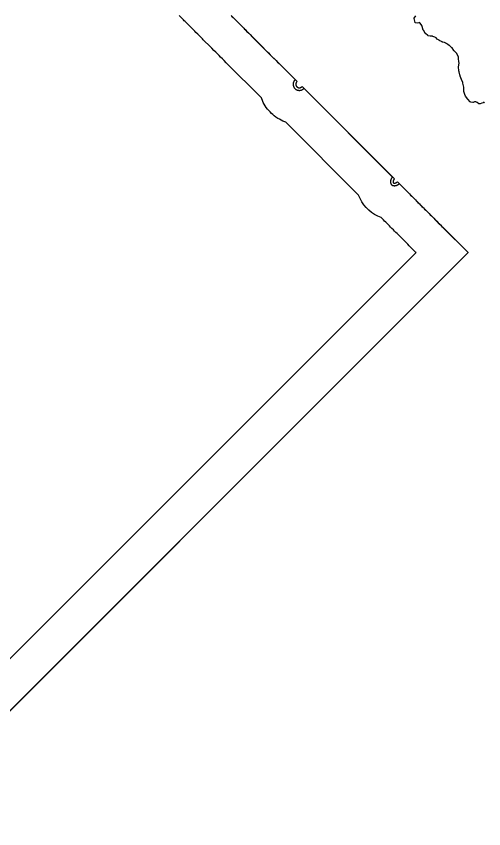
# Model space of a CAD drawing. Header units: millimetres. Extents: x 0 to 600, y 0 to 900.
# Drawn here: x 389 to 478, y 459.8 to 614.4 of the extents above; entities that cross this region are included whole.
import ezdxf

# ---------------------------------------------------------------- set-up
doc = ezdxf.new("R2010")
doc.units = ezdxf.units.MM
doc.layers.add('CORTE', color=1, linetype='Continuous')
doc.layers.add('GRABADO', color=5, linetype='Continuous')

msp = doc.modelspace()

# ---------------------------------------------------------------- linework, layer by layer
at = {"layer": 'CORTE'}
for points in [[(429.99, 614.44), (430.27, 614.15), (430.78, 613.64), (431.16, 613.26), (431.59, 612.83), (431.94, 612.48), (432.15, 612.28), (432.32, 612.11), (432.46, 611.96), (432.61, 611.82), (432.91, 611.52), (433.27, 611.15), (433.61, 610.82), (433.9, 610.53), (434.18, 610.25), (434.39, 610.04), (434.71, 609.72), (435.14, 609.29), (435.36, 609.06), (435.46, 608.97), (435.59, 608.83), (435.92, 608.51), (436.46, 607.96), (437, 607.42), (437.35, 607.07), (437.66, 606.76), (438.2, 606.22), (438.45, 605.97), (438.74, 605.69), (439.03, 605.39), (439.39, 605.04), (442.09, 602.33), (442.02, 602.26), (441.98, 602.22), (441.94, 602.17), (441.91, 602.12), (441.88, 602.08), (441.85, 602.03), (441.82, 601.98), (441.8, 601.93), (441.78, 601.87), (441.76, 601.82), (441.74, 601.76), (441.73, 601.71), (441.71, 601.65), (441.71, 601.59), (441.7, 601.54), (441.7, 601.48), (441.7, 601.42), (441.7, 601.36), (441.71, 601.31), (441.71, 601.25), (441.73, 601.19), (441.74, 601.14), (441.76, 601.08), (441.78, 601.03), (441.8, 600.98), (441.82, 600.92), (441.85, 600.87), (441.88, 600.82), (441.91, 600.78), (441.94, 600.73), (441.98, 600.69), (442, 600.66), (442.04, 600.62), (442.07, 600.6), (442.11, 600.56), (442.16, 600.53), (442.17, 600.52), (442.21, 600.48), (442.26, 600.45), (442.28, 600.44), (442.33, 600.41), (442.39, 600.39), (442.44, 600.36), (442.49, 600.35), (442.55, 600.33), (442.6, 600.31), (442.66, 600.3), (442.72, 600.3), (442.77, 600.29), (442.83, 600.29), (442.89, 600.29), (442.95, 600.29), (443, 600.3), (443.06, 600.3), (443.12, 600.31), (443.17, 600.33), (443.23, 600.35), (443.28, 600.36), (443.34, 600.39), (443.39, 600.41), (443.44, 600.44), (443.49, 600.47), (443.54, 600.5), (443.58, 600.53), (443.63, 600.57), (443.67, 600.61), (443.74, 600.68), (460.62, 583.8), (460.55, 583.73), (460.51, 583.69), (460.47, 583.64), (460.44, 583.59), (460.41, 583.55), (460.38, 583.5), (460.35, 583.45), (460.33, 583.39), (460.31, 583.34), (460.29, 583.29), (460.27, 583.23), (460.26, 583.18), (460.24, 583.12), (460.24, 583.06), (460.23, 583.01), (460.23, 582.95), (460.23, 582.89), (460.23, 582.83), (460.24, 582.78), (460.24, 582.72), (460.26, 582.66), (460.27, 582.61), (460.29, 582.55), (460.29, 582.54), (460.31, 582.49), (460.34, 582.45), (460.37, 582.4), (460.4, 582.36), (460.44, 582.32), (460.48, 582.29), (460.52, 582.26), (460.57, 582.23), (460.62, 582.21), (460.63, 582.21), (460.69, 582.19), (460.74, 582.18), (460.8, 582.17), (460.86, 582.16), (460.91, 582.15), (460.97, 582.15), (461.03, 582.15), (461.08, 582.15), (461.14, 582.16), (461.2, 582.17), (461.25, 582.18), (461.31, 582.19), (461.37, 582.21), (461.42, 582.23), (461.47, 582.25), (461.52, 582.27), (461.58, 582.3), (461.62, 582.33), (461.67, 582.36), (461.72, 582.4), (461.76, 582.43), (461.81, 582.47), (461.88, 582.55), (465.32, 579.11), (465.5, 578.92), (465.68, 578.74), (465.86, 578.56), (466.08, 578.35), (466.29, 578.14), (466.5, 577.93), (466.71, 577.71), (466.96, 577.47), (467.15, 577.27), (467.37, 577.05), (467.58, 576.85), (467.79, 576.63), (468.01, 576.41), (468.22, 576.21), (468.45, 575.97), (468.66, 575.77), (468.84, 575.58), (469.05, 575.37), (469.32, 575.11), (469.57, 574.86), (469.79, 574.63), (470.02, 574.4), (470.23, 574.19), (470.44, 573.98), (470.67, 573.76), (470.89, 573.53), (474.92, 569.51), (474.98, 569.44), (474.92, 569.38), (365.3, 459.76)], [(378.52, 482.88), (465.08, 569.44), (465.06, 569.46), (464.8, 569.72), (464.56, 569.96), (464.31, 570.21), (464.05, 570.47), (463.79, 570.73), (463.5, 571.02), (463.2, 571.33), (462.95, 571.57), (462.74, 571.78), (462.5, 572.02), (462.24, 572.29), (462, 572.52), (461.75, 572.78), (461.5, 573.03), (461.26, 573.27), (461, 573.52), (460.78, 573.74), (460.5, 574.03), (460.25, 574.27), (460.01, 574.52), (459.77, 574.76), (459.52, 575.01), (459.31, 575.21), (459.1, 575.42), (458.89, 575.64), (458.45, 576.08), (458.43, 576.08), (457.79, 576.35), (457.18, 576.68), (456.6, 577.06), (456.07, 577.5), (455.58, 577.99), (455.14, 578.52), (454.75, 579.1), (454.43, 579.71), (454.16, 580.36), (454.16, 580.37), (440.3, 594.23), (440.1, 594.3), (439.75, 594.44), (439.41, 594.6), (439.08, 594.78), (438.78, 594.96), (438.43, 595.19), (438.07, 595.47), (437.82, 595.67), (437.56, 595.91), (437.29, 596.18), (437.06, 596.44), (436.82, 596.73), (436.59, 597.03), (436.39, 597.35), (436.19, 597.67), (436.01, 598), (435.85, 598.34), (435.71, 598.69), (435.64, 598.89), (428.97, 605.55), (428.56, 605.96), (428.22, 606.31), (427.89, 606.63), (427.6, 606.92), (426.98, 607.54), (426.62, 607.91), (426.22, 608.31), (425.6, 608.93), (424.96, 609.56), (424.59, 609.94), (424.44, 610.09), (424.32, 610.2), (424.07, 610.46), (423.57, 610.96), (423.2, 611.32), (422.96, 611.57), (422.64, 611.89), (422.3, 612.23), (421.91, 612.61), (421.49, 613.03), (421.15, 613.38), (420.98, 613.55), (420.81, 613.71), (420.61, 613.91), (420.38, 614.14), (419.97, 614.55)], [(478.05, 598.1), (477.92, 597.94), (477.91, 597.93), (477.9, 597.93), (477.9, 597.92), (477.89, 597.92), (477.88, 597.92), (477.64, 597.86), (477.31, 597.76), (477.25, 597.73), (477.24, 597.72), (477.23, 597.72), (477.22, 597.72), (477.21, 597.72), (477.09, 597.73), (477.08, 597.73), (477.07, 597.74), (477.06, 597.74), (476.72, 598), (476.47, 598.09), (476.32, 598.08), (476.32, 598.08), (476.22, 598.09), (475.95, 597.96), (475.94, 597.96), (475.93, 597.96), (475.92, 597.96), (475.91, 597.96), (475.9, 597.96), (475.47, 598.07), (475.47, 598.07), (475.45, 598.08), (475.44, 598.08), (475.43, 598.09), (475.42, 598.1), (475.42, 598.1), (474.93, 598.59), (474.93, 598.6), (474.92, 598.6), (474.53, 599.19), (474.37, 599.5), (474.22, 599.89), (474.22, 599.89), (474.22, 599.9), (474.21, 600.08), (474.16, 600.83), (474.16, 600.87), (474.02, 601.65), (473.98, 601.77), (473.73, 602.34), (473.48, 603.01), (473.48, 603.02), (473.46, 603.07), (473.42, 603.23), (473.42, 603.23), (473.28, 603.84), (473.28, 603.84), (473.25, 603.99), (473.2, 604.78), (473.2, 604.79), (473.2, 604.79), (473.2, 604.8), (473.28, 605.46), (473.25, 605.81), (473.16, 606.3), (473.16, 606.3), (473.14, 606.67), (472.86, 607.26), (472.83, 607.31), (472.39, 607.75), (472.37, 607.76), (472.36, 607.76), (472.35, 607.76), (472.33, 607.77), (472.32, 607.79), (472.32, 607.8), (472.27, 607.91), (471.94, 608.36), (471.87, 608.41), (471.87, 608.41), (471.87, 608.41), (471.45, 608.83), (471.41, 608.84), (471.4, 608.84), (471.39, 608.85), (471.39, 608.85), (471.13, 609.05), (470.92, 609.18), (470.91, 609.18), (470.91, 609.19), (470.87, 609.23), (470.49, 609.38), (470.17, 609.48), (470.07, 609.49), (470.06, 609.49), (470.04, 609.5), (470.04, 609.5), (469.81, 609.64), (469.58, 609.75), (469.57, 609.76), (469.49, 609.82), (469.11, 610.04), (469.11, 610.04), (469.11, 610.04), (469.1, 610.05), (469.09, 610.05), (468.94, 610.26), (468.65, 610.4), (468.29, 610.56), (468.22, 610.59), (468.14, 610.59), (467.8, 610.59), (467.8, 610.59), (467.42, 610.66), (467.41, 610.66), (467.41, 610.66), (467.4, 610.67), (467.33, 610.72), (467.32, 610.72), (466.86, 611.12), (466.85, 611.13), (466.84, 611.14), (466.82, 611.17), (466.48, 611.77), (466.47, 611.78), (466.47, 611.78), (466.27, 612.44), (466.27, 612.46), (466.27, 612.55), (466.21, 612.6), (466.2, 612.61), (465.86, 613.09), (465.74, 613.19), (465.6, 613.15), (465.38, 613.06), (465.37, 613.06), (465.36, 613.06), (465.35, 613.06), (465.34, 613.06), (464.98, 613.13), (464.97, 613.13), (464.96, 613.14), (464.95, 613.14), (464.94, 613.15), (464.93, 613.16), (464.92, 613.17), (464.92, 613.18), (464.74, 613.97), (464.73, 613.98), (464.73, 613.99), (464.73, 614), (464.73, 614.01), (464.74, 614.03), (464.74, 614.04), (464.75, 614.04), (465.06, 614.47)]]:
    msp.add_lwpolyline(points, dxfattribs=at)
at = {"layer": 'GRABADO'}
msp.add_lwpolyline([(429.91, 614.51), (430.55, 613.88), (431.17, 613.26), (431.57, 612.86), (431.93, 612.49), (432.55, 611.87), (432.84, 611.58), (433.17, 611.25), (433.51, 610.91), (433.92, 610.5), (442.45, 601.98), (442.38, 601.91), (442.36, 601.89), (442.34, 601.86), (442.32, 601.84), (442.3, 601.81), (442.28, 601.78), (442.27, 601.75), (442.25, 601.72), (442.24, 601.69), (442.23, 601.66), (442.22, 601.63), (442.21, 601.6), (442.21, 601.57), (442.2, 601.53), (442.2, 601.5), (442.2, 601.47), (442.2, 601.43), (442.2, 601.4), (442.2, 601.37), (442.21, 601.34), (442.21, 601.3), (442.22, 601.27), (442.23, 601.24), (442.24, 601.21), (442.25, 601.18), (442.27, 601.15), (442.28, 601.12), (442.3, 601.09), (442.32, 601.06), (442.34, 601.04), (442.36, 601.01), (442.37, 601.01), (442.39, 600.98), (442.4, 600.98), (442.42, 600.95), (442.46, 600.93), (442.46, 600.93), (442.49, 600.91), (442.51, 600.89), (442.53, 600.88), (442.53, 600.87), (442.56, 600.86), (442.59, 600.84), (442.62, 600.83), (442.65, 600.82), (442.68, 600.81), (442.71, 600.8), (442.75, 600.8), (442.78, 600.79), (442.81, 600.79), (442.84, 600.79), (442.88, 600.79), (442.91, 600.79), (442.94, 600.79), (442.98, 600.8), (443.01, 600.8), (443.04, 600.81), (443.07, 600.82), (443.1, 600.83), (443.13, 600.84), (443.16, 600.86), (443.19, 600.87), (443.22, 600.89), (443.25, 600.91), (443.27, 600.93), (443.3, 600.95), (443.32, 600.97), (443.39, 601.04), (460.98, 583.45), (460.98, 583.45), (460.91, 583.38), (460.89, 583.36), (460.87, 583.33), (460.85, 583.31), (460.83, 583.28), (460.81, 583.25), (460.8, 583.22), (460.78, 583.19), (460.77, 583.16), (460.76, 583.13), (460.75, 583.1), (460.74, 583.07), (460.74, 583.04), (460.73, 583), (460.73, 582.97), (460.73, 582.94), (460.73, 582.9), (460.73, 582.87), (460.73, 582.84), (460.74, 582.81), (460.74, 582.77), (460.75, 582.74), (460.76, 582.72), (460.76, 582.71), (460.76, 582.7), (460.77, 582.7), (460.77, 582.7), (460.77, 582.69), (460.78, 582.69), (460.78, 582.69), (460.79, 582.68), (460.8, 582.68), (460.82, 582.67), (460.85, 582.67), (460.88, 582.66), (460.92, 582.65), (460.95, 582.65), (460.98, 582.65), (461.01, 582.65), (461.05, 582.65), (461.08, 582.65), (461.11, 582.66), (461.15, 582.67), (461.18, 582.67), (461.21, 582.68), (461.24, 582.69), (461.27, 582.71), (461.3, 582.72), (461.33, 582.74), (461.36, 582.75), (461.38, 582.77), (461.41, 582.79), (461.44, 582.81), (461.46, 582.83), (461.53, 582.9), (461.53, 582.9), (463.84, 580.59), (464.05, 580.37), (464.26, 580.16), (464.47, 579.96), (464.72, 579.71), (464.96, 579.46), (465.2, 579.22), (465.44, 578.98), (465.73, 578.69), (465.95, 578.47), (466.21, 578.22), (466.45, 577.98), (466.7, 577.73), (466.95, 577.47), (467.19, 577.24), (467.45, 576.97), (467.69, 576.73), (467.9, 576.52), (468.15, 576.28), (468.45, 575.97), (468.74, 575.68), (469, 575.42), (469.26, 575.16), (469.51, 574.91), (469.75, 574.67), (470.01, 574.41), (470.27, 574.15), (474.93, 569.49), (474.93, 569.49), (474.94, 569.49), (474.94, 569.48), (474.95, 569.47), (474.95, 569.46), (474.95, 569.46), (474.95, 569.45), (474.95, 569.44), (474.95, 569.43), (474.95, 569.43), (474.95, 569.42), (474.95, 569.42), (474.94, 569.41), (474.94, 569.4), (474.93, 569.4), (474.93, 569.39), (383.47, 477.93)], dxfattribs=at)

doc.saveas('drawing.dxf')
